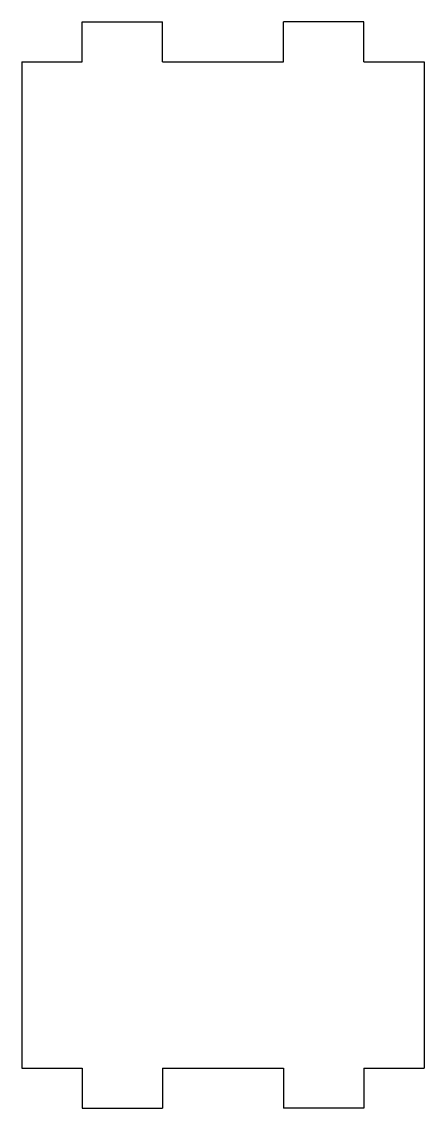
# Model space of a CAD drawing. Header units: millimetres. Extents: x 202 to 252, y 35 to 170.
import ezdxf

# ---------------------------------------------------------------- set-up
doc = ezdxf.new("R2010")
doc.units = ezdxf.units.MM

msp = doc.modelspace()

# ---------------------------------------------------------------- linework, layer by layer
at = {"color": 7, "linetype": 'Continuous', "lineweight": 25}
for p, q in [((209.86, 170), (219.86, 170)), ((209.86, 165), (209.86, 170)), ((219.86, 165), (219.86, 170)), ((244.86, 170), (234.86, 170)), ((234.86, 165), (234.86, 170)), ((244.86, 165), (244.86, 170)), ((202.36, 165), (209.86, 165)), ((202.36, 165), (202.36, 40)), ((219.86, 165), (234.86, 165)), ((244.86, 165), (252.36, 165)), ((252.36, 165), (252.36, 40)), ((202.36, 40), (209.86, 40)), ((209.86, 40), (209.86, 35)), ((219.86, 40), (219.86, 35)), ((219.86, 40), (234.86, 40)), ((234.86, 40), (234.86, 35)), ((244.86, 40), (244.86, 35)), ((244.86, 40), (252.36, 40)), ((209.86, 35), (219.86, 35)), ((244.86, 35), (234.86, 35))]:
    msp.add_line(p, q, dxfattribs=at)

doc.saveas('drawing.dxf')
